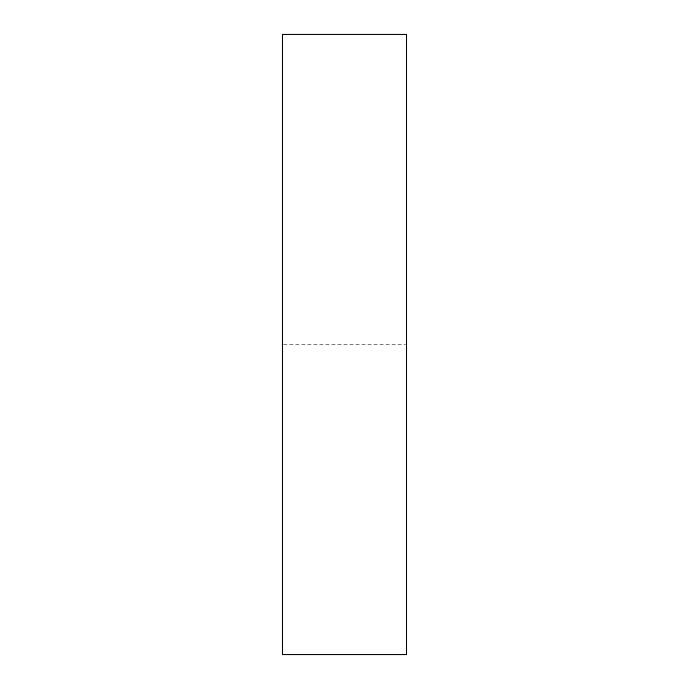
<?xml version="1.0" encoding="UTF-8"?>
<svg xmlns="http://www.w3.org/2000/svg" width="689" height="689" viewBox="0 0 689 689"><rect width="100%" height="100%" fill="white"/><g stroke="black" fill="none" stroke-linecap="round" stroke-linejoin="round"><path stroke-width="0.52" stroke-dasharray="3.44 2.58" d="M283.558 344.5L405.442 344.5"/><path stroke-width="1.03" d="M406.51 34.45L282.49 34.45L282.49 654.55L406.51 654.55L406.51 34.45"/></g></svg>
